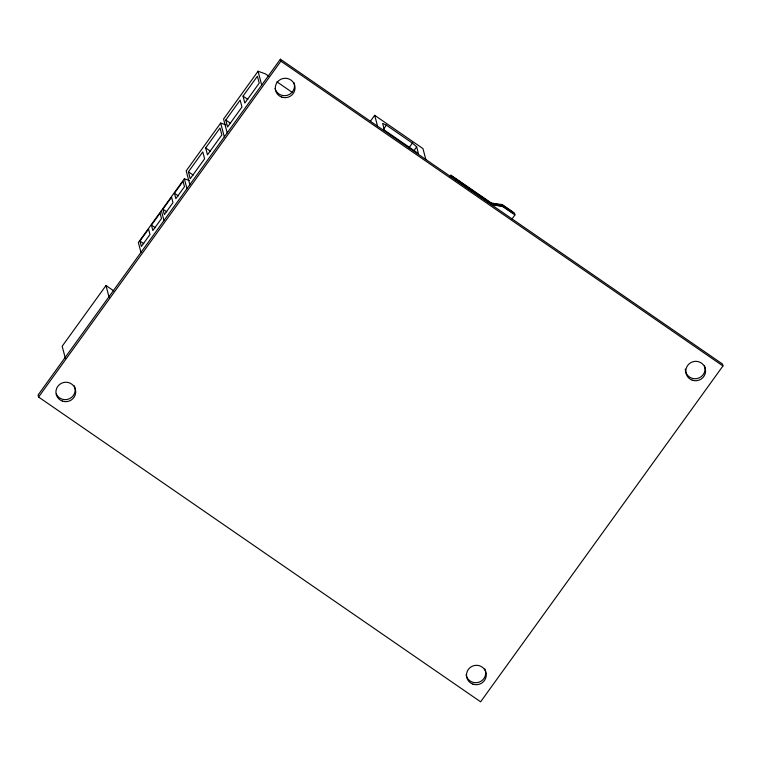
<?xml version="1.0" encoding="UTF-8"?>
<svg xmlns="http://www.w3.org/2000/svg" width="761" height="761" viewBox="0 0 761 761"><rect width="100%" height="100%" fill="white"/><g stroke="black" fill="none" stroke-linecap="round" stroke-linejoin="round"><path stroke-width="1.14" d="M225.893 124.89L220.69 123.044L186.198 170.845L189.831 184.685M269.185 76.49L265.342 73.836L258.065 71.249L223.572 119.058L227.197 132.899M113.808 290.921L105.988 285.527L62.174 346.236L65.36 358.374M188.414 171.824L202.787 151.905L204.604 158.821L190.231 178.74L188.414 171.824L193.208 175.125M205.66 147.919L220.034 128L221.851 134.916L207.477 154.835L205.66 147.919L210.455 151.23M225.779 120.029L240.153 100.11L241.969 107.035L227.596 126.954L225.779 120.029L230.583 123.339M243.035 96.124L257.408 76.205L259.216 83.13L244.842 103.049L243.035 96.124L247.829 99.434M189.565 180.633L184.362 178.787L138.369 242.531L140.956 252.414M139.938 241.028L148.557 229.08L149.984 234.521L141.365 246.469L139.938 241.028L143.772 243.682M151.429 225.094L160.057 213.147L161.484 218.578L152.856 230.535L151.429 225.094L155.273 227.739M162.93 209.161L171.558 197.204L172.985 202.645L164.357 214.602L162.93 209.161L166.773 211.805M174.431 193.227L183.049 181.27L184.476 186.711L175.858 198.659L174.431 193.227L178.264 195.872M280.381 59.196L38.05 395.045L38.573 397.023L480.619 701.804L722.95 365.955L722.427 363.977L280.381 59.196L280.895 61.175L722.95 365.955M38.573 397.023L280.895 61.175M370.559 121.018L374.678 115.301L422.954 148.595L425.808 159.468M383.658 128.98L386.398 125.184L412.386 143.106L416.676 146.873L418.436 153.57L384.391 130.093L382.631 123.396L386.398 125.184M408.971 147.843L412.386 143.106M413.936 150.668L416.676 146.873M449.57 177.113L450.959 175.182L491.378 203.054L502.308 204.623L514.398 212.966L514.921 214.935L512.039 218.921M491.501 203.548L502.441 205.118L512.514 212.062L512.771 213.051L502.698 206.107L491.768 204.528L453.366 178.055L453.099 177.066L491.501 203.548L491.378 203.054M514.921 214.935L502.831 206.602L491.768 204.528M276.861 81.779L292.205 92.366M502.308 204.623L502.441 205.118M502.698 206.107L502.831 206.602M450.959 175.182L451.482 177.161M374.678 115.301L377.532 126.183M258.065 71.249L261.698 85.089M220.69 123.044L224.324 136.885M184.362 178.787L186.959 188.671M161.361 210.654L163.957 220.547M105.988 285.527L109.165 297.656M293.965 82.654A9.912 9.703 -14.7 0 1 287.534 95.249A9.912 9.703 -14.7 0 1 275.054 88.523M74.312 385.846A9.912 9.703 -14.7 0 1 69.413 398.764A9.912 9.703 -14.7 0 1 56.295 394.093M484.852 668.909A9.912 9.703 -14.7 0 1 478.736 682.284A9.912 9.703 -14.7 0 1 466.084 674.731M704.505 365.708A9.912 9.703 -14.7 0 1 696.81 378.617A9.912 9.703 -14.7 0 1 685.28 369.066M281.684 97.104A9.912 9.703 -14.7 0 0 294.916 86.269A9.912 9.703 -14.7 0 0 278.859 80.542A9.912 9.703 -14.7 0 0 281.684 97.104M692.225 380.167A9.912 9.703 -14.7 0 0 705.457 369.323A9.912 9.703 -14.7 0 0 689.399 363.606A9.912 9.703 -14.7 0 0 692.225 380.167M472.895 684.139A9.912 9.703 -14.7 0 0 486.127 673.304A9.912 9.703 -14.7 0 0 470.07 667.578A9.912 9.703 -14.7 0 0 472.895 684.139M62.354 401.085A9.912 9.703 -14.7 0 0 75.586 390.241A9.912 9.703 -14.7 0 0 59.529 384.514A9.912 9.703 -14.7 0 0 62.354 401.085"/></g></svg>
